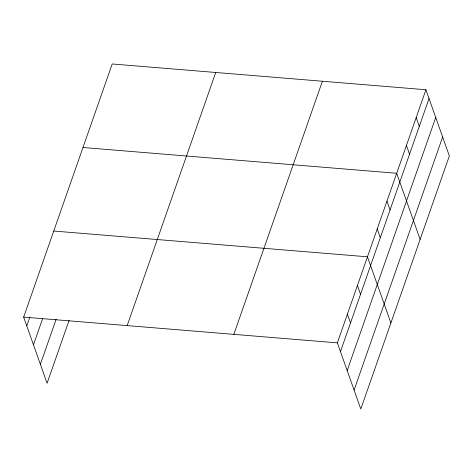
<?xml version="1.0" encoding="UTF-8"?>
<svg xmlns="http://www.w3.org/2000/svg" width="473" height="473" viewBox="0 0 473 473"><rect width="100%" height="100%" fill="white"/><g stroke="black" fill="none" stroke-linecap="round" stroke-linejoin="round"><path stroke-width="0.71" d="M69.064 320.422L47.081 383.26L23.65 317.099L112.202 63.973L425.919 89.74L449.35 155.901L360.798 409.027L337.367 342.866L425.919 89.74M26.76 325.873L29.864 316.993M33.465 344.811L42.546 318.855M40.371 364.322L56.145 319.24M127.178 325.601L215.729 72.475M233.839 334.358L322.397 81.238M340.477 351.64L429.029 98.52M347.182 370.578L435.734 117.458M354.088 390.089L442.645 136.969M82.982 147.505L396.699 173.272L420.125 239.433M53.756 231.037L367.474 256.804L390.905 322.964M23.65 317.099L337.367 342.866M416.181 117.582L419.291 126.362M406.437 145.43L409.547 154.204M386.955 201.114L390.065 209.894M377.218 228.956L380.327 237.736M357.44 285.491L360.55 294.265M347.401 314.178L350.511 322.953"/></g></svg>
